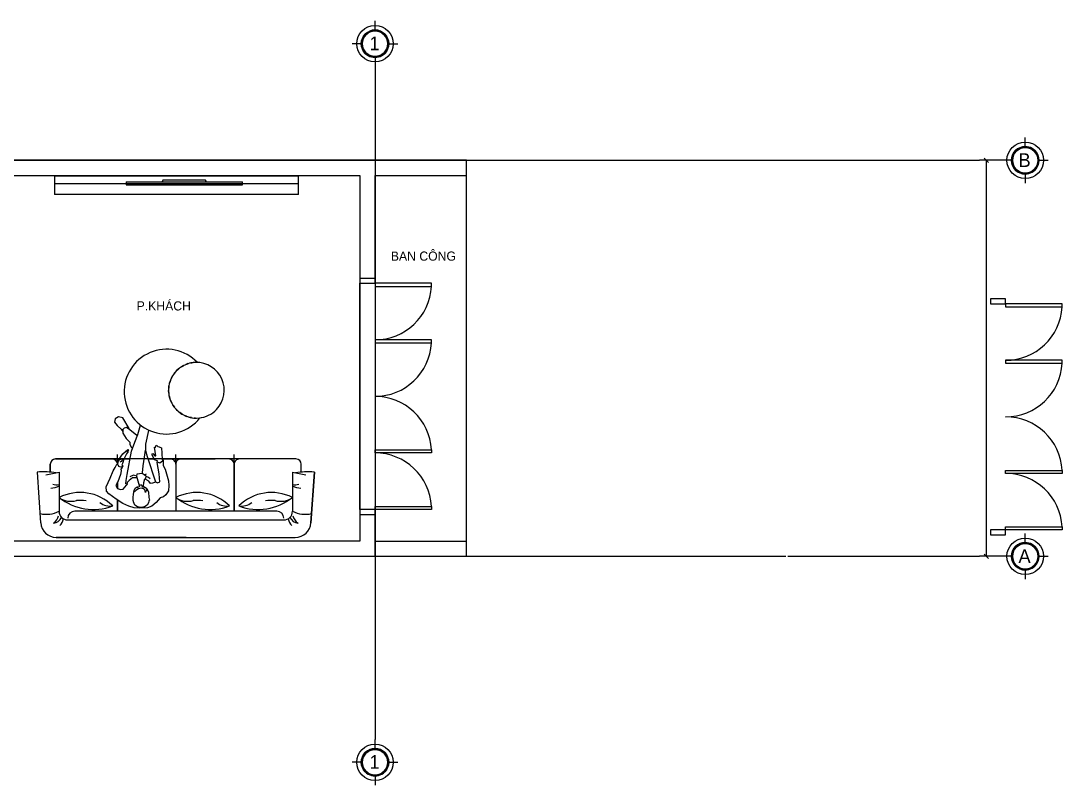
# Model space of a CAD drawing. Extents: x -45.7 to -14.1, y -192.9 to -169.
# Drawn here: x -27.8 to -14.12, y -179.06 to -169.02 of the extents above; entities that cross this region are included whole.
import ezdxf

# ---------------------------------------------------------------- set-up
doc = ezdxf.new("R2010")
doc.units = 0
for name, color, linetype in [('CB-BOVIA-CO', 7, 'Continuous'), ('CB-Truc.0.05', 7, 'Continuous'), ('CB-VDung0.05', 7, 'Continuous'), ('CoordinateData', 7, 'Continuous'), ('dat cay cn', 7, 'Continuous'), ('dat cay xanh cach ly', 7, 'Continuous'), ('dat cong cong', 7, 'Continuous'), ('dat o hien trang', 7, 'Continuous'), ('Default', 7, 'Continuous'), ('Level 2', 7, 'Continuous'), ('PointName', 7, 'Continuous'), ('THUA', 7, 'Continuous')]:
    doc.layers.add(name, color=color, linetype=linetype)

# ---------------------------------------------------------------- blocks, each defined once
blk = doc.blocks.new('CTA - CỬA ĐI XF 4 CÁNH 1 - 3300x2800-6029205-MB KIẾN TRÚC TẦNG 1')
at = {"layer": 'dat cong cong'}
for centre, start, end in [((-14.85, 1), 0, 86.9119), ((-7.43, 1), 0, 86.9119), ((7.42, 1), 93.0881, 180), ((14.85, 1), 93.0881, 180)]:
    blk.add_arc(centre, 7.43, start, end, dxfattribs=at)
at = {"layer": 'dat o hien trang'}
for p, q in [((-14.85, 8.43), (-14.85, 1)), ((-14.45, 8.43), (-14.85, 8.43)), ((-14.45, 1), (-14.45, 8.43)), ((-7.43, 8.43), (-7.43, 1)), ((-7.03, 8.43), (-7.43, 8.43)), ((-7.03, 1), (-7.03, 8.43)), ((7.03, 8.43), (7.42, 8.43)), ((7.03, 1), (7.03, 8.43)), ((7.42, 8.43), (7.42, 1)), ((14.45, 8.43), (14.85, 8.43)), ((14.45, 1), (14.45, 8.43)), ((14.85, 8.43), (14.85, 1)), ((-14.85, 1), (-15.5, 1)), ((-15.5, 1), (-15.5, -1)), ((-14.85, -1), (-14.85, 1)), ((-14.85, 1), (-14.45, 1)), ((-7.43, 1), (-7.03, 1)), ((7.42, 1), (7.03, 1)), ((14.85, 1), (14.45, 1)), ((15.5, 1), (14.85, 1)), ((14.85, 1), (14.85, -1)), ((15.5, -1), (15.5, 1)), ((-15.5, -1), (-14.85, -1)), ((14.85, -1), (15.5, -1))]:
    blk.add_line(p, q, dxfattribs=at)
blk = doc.blocks.new('BAN TRA 2 - Copy - BAN TRA 2 - Copy-5860469-MB KIẾN TRÚC TẦNG 1')
at = {"layer": 'CB-Truc.0.05'}
for p, q in [((-2.06, 10.29), (-19.14, 10.29)), ((-2.06, 10.29), (-19.14, 10.29)), ((-4.81, 10.29), (12.26, 10.29)), ((12.26, 10.29), (-2.06, 10.29)), ((-21.19, 8.37), (-21.64, 1.71)), ((-21.64, 1.71), (-21.19, 8.37)), ((14.76, 1.71), (14.32, 8.37)), ((14.76, 1.71), (14.32, 8.37)), ((-18.78, 1.71), (-18.78, 6.86)), ((-4.58, 8), (-17.63, 8)), ((-16.72, 6.86), (-1.38, 6.86)), ((-11.11, 6.86), (-11.11, 0.68)), ((-11.11, 0.68), (-11.11, 6.86)), ((10.76, 8), (-4.58, 8)), ((-3.44, 0.68), (-3.44, 6.86)), ((-1.38, 6.86), (9.84, 6.86)), ((4.23, 6.86), (4.23, 5.39)), ((4.23, 5.39), (4.23, 6.86)), ((11.9, 1.71), (11.9, 6.86)), ((-1.4, 5.09), (-0.86, 5.71)), ((-0.86, 5.71), (-0.29, 6.17)), ((-0.29, 6.17), (0.28, 6.42)), ((0.01, 5.41), (0.09, 5.49)), ((0.09, 5.49), (0.14, 5.74)), ((0.14, 5.74), (0.31, 6.06)), ((0.28, 6.42), (1.37, 6.47)), ((0.31, 6.06), (0.69, 6.28)), ((0.69, 6.28), (1.12, 6.36)), ((1.12, 6.36), (1.61, 6.28)), ((1.37, 6.47), (2.02, 6.39)), ((1.61, 6.28), (1.96, 6.06)), ((1.96, 6.06), (2.1, 5.63)), ((2.02, 6.39), (2.75, 6.17)), ((2.1, 5.63), (2.13, 5.47)), ((2.75, 6.17), (3.51, 5.85)), ((3.51, 5.85), (4.41, 5.28)), ((-2.54, 3.48), (-2.46, 4.16)), ((-2.46, 4.16), (-2.11, 4.71)), ((-2.11, 4.71), (-1.84, 4.95)), ((-1.84, 4.95), (-1.4, 5.09)), ((0.09, 5.03), (0.01, 5.41)), ((0.14, 4.33), (0.09, 5.03)), ((0.36, 3.86), (0.14, 4.33)), ((0.22, 4.19), (0.45, 4.03)), ((0.45, 4.03), (0.54, 4.39)), ((0.54, 4.39), (0.61, 4.03)), ((1.48, 3.91), (1.8, 4.12)), ((1.8, 4.12), (1.99, 4.32)), ((2.02, 4.14), (1.88, 3.84)), ((2.13, 4.6), (2.02, 4.14)), ((2.13, 5.47), (2.18, 5.47)), ((2.15, 5.06), (2.13, 4.6)), ((2.18, 5.47), (2.15, 5.06)), ((4.41, 5.28), (5.38, 4.57)), ((5.38, 4.57), (5.68, 4.22)), ((5.68, 4.22), (5.71, 3.65)), ((-2.46, 2.86), (-2.54, 3.48)), ((-2.03, 1.34), (-2.46, 2.86)), ((-1.02, 3.13), (-1.35, 2.99)), ((-1.35, 2.99), (-1.24, 1.93)), ((-0.78, 2.97), (-1.02, 3.13)), ((0.33, -0.32), (-0.78, 2.97)), ((-0.75, 3.05), (-0.37, 3.16)), ((-0.37, 3.16), (-0.13, 3.21)), ((-0.13, 3.21), (0.12, 2.91)), ((0.12, 2.91), (0.5, 2.7)), ((0.66, 3.67), (0.36, 3.86)), ((0.56, 3.8), (0.91, 3.71)), ((0.61, 4.03), (0.82, 3.89)), ((0.77, 3.08), (0.63, 2.59)), ((0.96, 3.62), (0.66, 3.67)), ((0.82, 3.59), (0.77, 3.08)), ((0.82, 3.89), (1.09, 3.84)), ((1.07, 3.37), (0.96, 3.62)), ((1.2, 3.36), (1.07, 3.37)), ((1.09, 3.84), (1.48, 3.91)), ((1.34, 3.59), (1.2, 3.36)), ((1.64, 3.65), (1.34, 3.59)), ((1.72, 2.26), (1.37, 3.46)), ((1.48, 3.69), (1.7, 3.8)), ((1.88, 3.84), (1.64, 3.65)), ((2.26, 2.48), (2.7, 2.8)), ((2.7, 2.8), (2.97, 3.1)), ((3.05, 3.43), (2.91, 3.32)), ((2.91, 3.32), (3.13, 3.27)), ((2.97, 3.1), (2.94, 3.21)), ((3.1, 2.83), (2.97, 2.04)), ((3.46, 3.97), (3.05, 3.43)), ((3.13, 3.27), (3.1, 2.83)), ((3.84, 4), (3.46, 3.97)), ((3.81, 2.02), (4.19, 2.97)), ((4.22, 3.86), (3.84, 4)), ((4.19, 2.97), (4.46, 3.48)), ((4.46, 3.48), (4.22, 3.86)), ((4.23, 3.84), (4.23, 3.05)), ((4.23, 3.05), (4.23, 3.84)), ((5.71, 3.65), (5.17, 2.51)), ((-19.92, 1.72), (-19.92, 0.68)), ((-19.92, 1.71), (-19.92, 0.68)), ((-1.24, 1.93), (-0.97, 0.47)), ((0.14, 2.37), (-0.07, 2.56)), ((0.39, 2.29), (0.14, 2.37)), ((0.74, 2.07), (0.39, 1.96)), ((0.5, 2.51), (0.47, 2.23)), ((0.47, 2.23), (0.99, 1.88)), ((0.63, 2.59), (0.5, 2.51)), ((0.88, 0.9), (0.96, 1.83)), ((0.99, 1.88), (1.69, 1.99)), ((1.69, 1.99), (1.72, 2.26)), ((1.72, 2.48), (2.26, 2.48)), ((1.8, 2.21), (2.1, 2.1)), ((2.1, 2.1), (2.59, 2.34)), ((2.97, 2.04), (2.4, -1.05)), ((3.73, 1.53), (3.81, 2.02)), ((3.78, 1.34), (3.73, 1.53)), ((4.81, 1.55), (4.51, 1.09)), ((5.17, 2.51), (4.81, 1.55)), ((13.05, 0.68), (13.05, 1.72)), ((13.05, 1.71), (13.05, 0.68)), ((-11.11, 0.65), (-11.11, -0.59)), ((-3.44, 0.65), (-3.44, -0.59)), ((-1.78, 0.85), (-2.03, 1.34)), ((-1.78, 0.14), (-1.78, 0.85)), ((-1.65, 0.09), (-1.78, 0.14)), ((-1.32, 0.48), (-1.71, 0.22)), ((-1.62, -0.78), (-1.65, 0.09)), ((-1.08, 0.43), (-1.32, 0.48)), ((-0.97, 0.47), (-1.02, 0.22)), ((-1.02, 0.22), (-0.62, 0.09)), ((-0.62, 0.09), (-0.32, -0.54)), ((0.71, -0.24), (0.88, 0.9)), ((3.32, -0.16), (3.43, 0.14)), ((3.43, 0.14), (3.46, 0.3)), ((3.45, 0.1), (3.53, 0.03)), ((3.46, 0.3), (3.56, 0.58)), ((3.51, 0.87), (3.62, 1.12)), ((3.67, 0.77), (3.51, 0.87)), ((4.03, 0.06), (3.51, -0.7)), ((3.53, 0.03), (3.63, 0.13)), ((3.56, 0.58), (3.67, 0.77)), ((3.62, 1.12), (3.78, 1.34)), ((3.63, 0.13), (3.75, 0.32)), ((3.89, 1.04), (3.65, 0.96)), ((3.75, 0.32), (3.93, 0.39)), ((4.11, 0.93), (3.89, 1.04)), ((4.16, 0.66), (4.03, 0.06)), ((4.19, 0.71), (4.11, 0.93)), ((4.3, 0.68), (4.16, 0.66)), ((4.23, 0.65), (4.23, -0.59)), ((4.51, 1.09), (4.3, 0.68)), ((-19.23, -0.01), (12.36, -0.01)), ((-19.23, -0.01), (-11.79, -0.01)), ((-11.79, -0.01), (-1.64, -0.01)), ((-10.42, -0.01), (-2.98, -0.01)), ((-2.98, -0.01), (-8.59, -0.01)), ((-3.89, -0.01), (-1.64, -0.01)), ((-1.64, -0.01), (-3.89, -0.01)), ((-1.57, -1.49), (-1.62, -0.78)), ((-0.7, -0.43), (-0.81, -0.43)), ((-0.81, -0.43), (-0.62, -1.57)), ((-0.4, -0.73), (-0.7, -0.43)), ((-0.57, -0.01), (0.23, -0.01)), ((0.23, -0.01), (-0.57, -0.01)), ((-0.57, -0.01), (0.23, -0.01)), ((-0.32, -0.7), (-0.4, -0.73)), ((-0.32, -0.54), (-0.32, -0.7)), ((0.55, -1.11), (0.33, -0.32)), ((0.55, -1.95), (0.55, -1.11)), ((0.58, -1.16), (0.71, -0.24)), ((2.4, -1.05), (1.96, -2.2)), ((2.59, -0.01), (3.37, -0.01)), ((3.37, -0.01), (2.59, -0.01)), ((2.78, -1.19), (2.97, -0.95)), ((2.86, -1.27), (2.78, -1.19)), ((2.83, -0.97), (3.02, -0.7)), ((2.97, -0.95), (2.83, -0.97)), ((3.51, -0.7), (2.86, -1.27)), ((3.02, -0.7), (3.32, -0.16)), ((5.51, -0.01), (3.98, -0.01)), ((12.36, -0.01), (4.92, -0.01)), ((-1.32, -1.54), (-1.57, -1.49)), ((-1.24, -1.62), (-1.32, -1.54)), ((-1.08, -1.65), (-1.24, -1.62)), ((-0.94, -1.79), (-1.08, -1.65)), ((-0.86, -1.84), (-0.94, -1.79)), ((-0.78, -1.57), (-0.86, -1.84)), ((-0.62, -1.57), (-0.78, -1.57)), ((0.17, -3.77), (0.55, -1.95)), ((1.96, -2.2), (1.56, -3.23)), ((2.61, -1.95), (2.4, -1.46)), ((2.59, -2.22), (2.61, -1.95)), ((3.1, -2.68), (2.59, -2.22)), ((3.51, -3.42), (3.1, -2.68)), ((0.16, -3.82), (0.17, -3.77)), ((1.56, -3.23), (1.19, -4.47)), ((1.69, -3.09), (2.61, -3.83)), ((2.61, -3.83), (3.05, -4.15)), ((2.7, -3.99), (3.54, -5.4)), ((3.05, -4.15), (3.35, -4.04)), ((3.35, -4.04), (3.51, -3.88)), ((3.51, -3.88), (3.51, -3.42)), ((3.75, -3.91), (3.54, -3.63)), ((4.27, -4.4), (3.75, -3.91)), ((3.54, -5.4), (4.11, -5.56)), ((4.11, -5.56), (4.51, -5.29)), ((4.6, -4.86), (4.27, -4.4)), ((4.51, -5.29), (4.6, -4.86))]:
    blk.add_line(p, q, dxfattribs=at)
for centre, radius, start, end in [((-19.14, 8.23), 2.06, 90, 176.1859), ((-19.14, 8.23), 2.06, 90, 176.1859), ((-19.14, 8.23), 2.06, 90, 176.1859), ((12.26, 8.23), 2.06, 3.8141, 90), ((12.26, 8.23), 2.06, 3.8141, 90), ((12.26, 8.23), 2.06, 3.8141, 90), ((-19.62, 7.12), 1.3, 24.7556, 84.639), ((-20.35, 7.09), 1.57, 13.432, 57.3295), ((-19.62, 7.12), 1.3, 24.7556, 84.639), ((-19.8, 7.51), 1.64, 12.0801, 47.8319), ((-19.8, 7.51), 1.64, 12.0801, 47.8319), ((12.92, 7.51), 1.64, 132.1681, 167.9199), ((12.92, 7.51), 1.64, 132.1681, 167.9199), ((12.75, 7.12), 1.3, 95.361, 155.2444), ((12.75, 7.12), 1.3, 95.361, 155.2444), ((13.48, 7.09), 1.57, 122.6705, 166.568), ((-20.41, 3.76), 3.5, 62.1966, 104.3718), ((-20.41, 3.76), 3.5, 62.1966, 104.3718), ((-17.63, 6.86), 1.14, 90, 180), ((-17.63, 6.86), 1.14, 90, 180), ((-16.72, 7.77), 0.915, 180, 270), ((-16.72, 7.77), 0.915, 180, 270), ((9.84, 7.77), 0.915, 270, 360), ((9.84, 7.77), 0.915, 270, 360), ((10.76, 6.86), 1.14, 0, 90), ((10.76, 6.86), 1.14, 0, 90), ((13.53, 3.76), 3.5, 75.6278, 117.8034), ((13.53, 3.76), 3.5, 75.6278, 117.8034), ((-17.23, 2.91), 2.64, 73.4519, 125.8018), ((-17.23, 2.91), 2.64, 73.4519, 125.8018), ((-12.07, 4.1), 2.09, 80.2761, 129.8415), ((-12.07, 4.1), 2.09, 80.2761, 129.8415), ((-10.15, 4.1), 2.09, 50.1585, 99.7239), ((-10.15, 4.1), 2.09, 50.1585, 99.7239), ((-4.98, 2.91), 2.64, 54.1978, 106.5481), ((-4.98, 2.91), 2.64, 54.1978, 106.5481), ((5.19, 4.1), 2.09, 50.1585, 99.7239), ((5.19, 4.1), 2.09, 50.1585, 99.7239), ((10.36, 2.91), 2.64, 54.1982, 106.5481), ((10.36, 2.91), 2.64, 54.1982, 106.5481), ((-19.89, 1.65), 2.17, 59.0288, 89.4828), ((-19.89, 1.65), 2.17, 59.0288, 89.4828), ((-19.03, 1.28), 2.09, 83.0192, 105.6242), ((-19.03, 1.28), 2.09, 83.0192, 105.6242), ((13.02, 1.65), 2.17, 90.5172, 120.9712), ((13.02, 1.65), 2.17, 90.5172, 120.9712), ((12.16, 1.28), 2.09, 74.3758, 96.9808), ((12.16, 1.28), 2.09, 74.3758, 96.9808), ((-20.83, 12.18), 10.5, 265.5755, 279.1284), ((-20.83, 12.18), 10.5, 265.5755, 274.9495), ((-21.8, -8.93), 11.06, 74.1419, 83.3658), ((14.93, -8.93), 11.06, 96.6342, 105.8581), ((13.95, 12.18), 10.5, 260.8716, 274.4245), ((13.95, 12.18), 10.5, 265.0505, 274.4245), ((-19.23, 0.68), 0.687, 180, 270), ((-19.23, 0.68), 0.687, 180, 270), ((-11.79, 0.68), 0.687, 270, 0), ((-11.79, 0.68), 0.687, 270, 0), ((-10.42, 0.68), 0.687, 180, 270), ((-10.42, 0.68), 0.687, 180, 270), ((-4.12, 0.68), 0.687, 270, 0), ((-2.75, 0.68), 0.687, 179.6534, 270), ((3.55, 0.68), 0.687, 270, 0), ((3.55, 0.68), 0.687, 270, 0), ((4.92, 0.68), 0.687, 180, 270), ((4.92, 0.68), 0.687, 180, 270), ((12.36, 0.68), 0.687, 270, 360), ((12.36, 0.68), 0.687, 270, 360)]:
    blk.add_arc(centre, radius, start, end, dxfattribs=at)
for centre, major_axis, ratio, start_param, end_param in [((-14.09, -1.76), (-1.3, 8.29), 0.926087, 5.805308, 6.761063), ((-8.12, -1.76), (1.3, 8.29), 0.926087, 5.805306, 6.761063), ((7.22, -1.76), (1.3, 8.29), 0.926087, 5.805308, 6.761063), ((-16.15, 11.38), (-1.08, 6.92), 0.926087, 2.558326, 3.724859), ((-17.15, 30.51), (-1.3, 25.07), 0.491443, 3.090782, 3.192403), ((-6.06, 11.38), (1.08, 6.92), 0.926087, 2.558326, 3.724862), ((-5.06, 30.51), (1.3, 25.07), 0.491443, 3.090782, 3.192403), ((9.28, 11.38), (1.08, 6.92), 0.926087, 2.558326, 3.724859), ((10.28, 30.51), (1.3, 25.07), 0.491443, 3.090782, 3.192403)]:
    blk.add_ellipse(centre, major_axis=major_axis, ratio=ratio, start_param=start_param, end_param=end_param, dxfattribs=at)
blk = doc.blocks.new('Family2 - Family2-5853347-MB KIẾN TRÚC TẦNG 1')
at = {"layer": 'CB-Truc.0.05'}
for centre, radius, start, end in [((0.28, 0.77), 5.57, 266.9192, 185.0509), ((-2.44, -2.05), 3.66, 311.5904, 140.3797), ((-2.44, -2.05), 3.66, 107.3937, 112.7521), ((-2.44, -2.05), 3.66, 96.8551, 102.2109), ((-2.44, -2.05), 3.66, 86.3164, 91.6698), ((-2.44, -2.05), 3.66, 75.7777, 81.129), ((-2.44, -2.05), 3.66, 65.2389, 70.5882), ((-2.44, -2.05), 3.66, 139.0096, 180), ((-2.44, -2.05), 3.66, 128.471, 133.8352), ((-2.44, -2.05), 3.66, 117.9324, 123.2936), ((-2.44, -2.05), 3.66, 54.7002, 60.0476), ((-2.44, -2.05), 3.66, 44.1614, 49.5072), ((-2.44, -2.05), 3.66, 33.6226, 38.9668), ((-2.44, -2.05), 3.66, 23.0838, 28.4266), ((-2.44, -2.05), 3.66, 12.545, 17.8864), ((-2.44, -2.05), 3.66, 180, 314.6473), ((-2.44, -2.05), 3.66, 351.4672, 356.8064), ((-2.44, -2.05), 3.66, 2.0061, 7.3464), ((-2.44, -2.05), 3.66, 330.3894, 335.7267), ((-2.44, -2.05), 3.66, 340.9283, 346.2665), ((-2.44, -2.05), 3.66, 319.8505, 325.187)]:
    blk.add_arc(centre, radius, start, end, dxfattribs=at)
blk = doc.blocks.new('Grid - CTA - ĐẦU TRỤC-3945100-MB KIẾN TRÚC TẦNG 1')
at = {"layer": 'Defpoints'}
for p, q in [((0, 0.0268), (0, 0.0501)), ((-0.0268, 0), (-0.0501, 0)), ((0.0268, 0), (0.0501, 0)), ((0, -0.0268), (0, -0.0501))]:
    blk.add_line(p, q, dxfattribs=at)
for radius in [0.04, 0.03, 0.028]:
    blk.add_circle((0, 0), radius, dxfattribs=at)
for radius, start, end in [(0.03, 360, 180), (0.028, 0, 180), (0.03, 180, 360), (0.028, 180, 0)]:
    blk.add_arc((0, 0), radius, start, end, dxfattribs=at)
blk = doc.blocks.new('CTA - KỆ TV GẮN TƯỜNG - CTA - KỆ TV GẮN TƯỜNG-6356345-MB KIẾN TRÚC TẦNG 1')
at = {"layer": 'CoordinateData'}
for p, q in [((0, -1.53), (32.05, -1.53)), ((0, -1.53), (0, -4)), ((32.05, -4), (32.05, -1.53)), ((32.05, -4), (0, -4))]:
    blk.add_line(p, q, dxfattribs=at)
blk = doc.blocks.new('CTA - TV PHẲNG - CTA - TV PHẲNG-5837734-MB KIẾN TRÚC TẦNG 1')
at = {"layer": 'CoordinateData'}
for p, q in [((-7.63, 0.6), (-7.63, 0.2)), ((7.63, 0.6), (-7.63, 0.6)), ((7.63, 0.2), (-7.63, 0.2)), ((-2.9, 0.2), (-2.8, 0)), ((-2.8, 0), (2.8, 0)), ((2.8, 0), (2.9, 0.2)), ((7.63, 0.2), (7.63, 0.6))]:
    blk.add_line(p, q, dxfattribs=at)
blk = doc.blocks.new('_Oblique')
at = {"layer": 'Default'}
blk.add_line((-0.005, -0.005), (0.005, 0.005), dxfattribs=at)

msp = doc.modelspace()

# ---------------------------------------------------------------- linework, layer by layer
at = {"layer": 'CB-BOVIA-CO'}
for p, q in [((-14.835, -170.85), (-15.206, -170.85)), ((-15.116, -170.85), (-15.116, -176.05)), ((-14.835, -176.05), (-15.206, -176.05))]:
    msp.add_line(p, q, dxfattribs=at)
at = {"layer": 'CB-VDung0.05'}
for p, q in [((-23.148, -169.619), (-23.148, -178.455)), ((-42.538, -170.848), (-17.672, -170.85)), ((-17.672, -170.85), (-15.206, -170.85)), ((-42.824, -176.05), (-17.75, -176.05)), ((-17.724, -176.05), (-15.206, -176.05))]:
    msp.add_line(p, q, dxfattribs=at)
at = {"layer": 'dat cay cn'}
for p, q in [((-21.948, -170.85), (-39.12, -170.85)), ((-21.948, -171.05), (-21.948, -170.85)), ((-27.357, -171.053), (-27.357, -171.153)), ((-27.357, -171.153), (-24.152, -171.153)), ((-24.152, -171.153), (-24.152, -171.053)), ((-23.148, -172.4), (-23.148, -171.05)), ((-23.148, -171.05), (-21.948, -171.05)), ((-23.348, -175.435), (-23.348, -172.465)), ((-23.148, -172.465), (-23.148, -175.435)), ((-23.348, -175.5), (-23.348, -175.85)), ((-23.148, -176.05), (-23.148, -175.5)), ((-23.348, -175.85), (-28.318, -175.85)), ((-29.658, -176.05), (-23.148, -176.05))]:
    msp.add_line(p, q, dxfattribs=at)
at = {"layer": 'dat cay xanh cach ly'}
for p, q in [((-25.745, -173.605), (-25.719, -173.583)), ((-25.738, -173.598), (-25.745, -173.605)), ((-25.73, -173.59), (-25.738, -173.598)), ((-25.719, -173.583), (-25.73, -173.59)), ((-25.692, -173.564), (-25.663, -173.547)), ((-25.685, -173.559), (-25.692, -173.564)), ((-25.675, -173.552), (-25.685, -173.559)), ((-25.663, -173.547), (-25.675, -173.552)), ((-25.633, -173.533), (-25.601, -173.521)), ((-25.625, -173.529), (-25.633, -173.533)), ((-25.614, -173.524), (-25.625, -173.529)), ((-25.601, -173.521), (-25.614, -173.524)), ((-25.569, -173.513), (-25.535, -173.507)), ((-25.549, -173.508), (-25.569, -173.513)), ((-25.535, -173.507), (-25.549, -173.508)), ((-25.846, -173.776), (-25.836, -173.743)), ((-25.841, -173.754), (-25.846, -173.776)), ((-25.836, -173.743), (-25.841, -173.754)), ((-25.823, -173.713), (-25.807, -173.683)), ((-25.814, -173.693), (-25.823, -173.713)), ((-25.807, -173.683), (-25.814, -173.693)), ((-25.789, -173.655), (-25.769, -173.63)), ((-25.777, -173.638), (-25.789, -173.655)), ((-25.769, -173.63), (-25.777, -173.638)), ((-25.859, -173.875), (-25.86, -173.886)), ((-25.86, -173.886), (-25.857, -173.909)), ((-25.857, -173.909), (-25.859, -173.875)), ((-25.858, -173.842), (-25.855, -173.813)), ((-25.857, -173.82), (-25.858, -173.842)), ((-25.855, -173.813), (-25.857, -173.82)), ((-25.852, -173.941), (-25.851, -173.953)), ((-25.843, -173.974), (-25.852, -173.941)), ((-25.851, -173.953), (-25.843, -173.974)), ((-25.833, -174.006), (-25.83, -174.016)), ((-25.818, -174.036), (-25.833, -174.006)), ((-25.83, -174.016), (-25.818, -174.036)), ((-25.803, -174.065), (-25.797, -174.075)), ((-25.783, -174.093), (-25.803, -174.065)), ((-25.797, -174.075), (-25.783, -174.093)), ((-25.762, -174.118), (-25.755, -174.126)), ((-25.737, -174.142), (-25.762, -174.118)), ((-25.755, -174.126), (-25.738, -174.141)), ((-25.738, -174.141), (-25.737, -174.142)), ((-25.712, -174.163), (-25.704, -174.17)), ((-25.683, -174.182), (-25.712, -174.163)), ((-25.704, -174.17), (-25.683, -174.182)), ((-25.65, -174.2), (-25.646, -174.203)), ((-25.623, -174.211), (-25.65, -174.2)), ((-25.646, -174.203), (-25.639, -174.205)), ((-25.639, -174.205), (-25.623, -174.211)), ((-25.592, -174.222), (-25.583, -174.225)), ((-25.558, -174.229), (-25.592, -174.222)), ((-25.583, -174.225), (-25.569, -174.227)), ((-25.569, -174.227), (-25.558, -174.229)), ((-25.505, -174.234), (-25.526, -174.234)), ((-25.526, -174.234), (-25.519, -174.235)), ((-25.519, -174.235), (-25.517, -174.235)), ((-25.517, -174.235), (-25.505, -174.234))]:
    msp.add_line(p, q, dxfattribs=at)
at = {"layer": 'Level 2'}
for p, q in [((-28.318, -171.048), (-23.348, -171.048)), ((-23.348, -171.048), (-23.348, -175.85)), ((-23.148, -175.85), (-21.948, -175.85))]:
    msp.add_line(p, q, dxfattribs=at)
at = {"layer": 'PointName'}
for p, q in [((-21.948, -176.05), (-21.948, -171.05)), ((-23.148, -176.05), (-21.948, -176.05))]:
    msp.add_line(p, q, dxfattribs=at)

# ---------------------------------------------------------------- block references
at = {"layer": 'CB-BOVIA-CO', "xscale": 6, "yscale": 6}
for p, rotation in [((-15.116, -170.85), 90), ((-15.116, -176.05), -90)]:
    msp.add_blockref('_Oblique', p, dxfattribs=dict(at, rotation=rotation))
at = {"layer": 'CB-Truc.0.05', "xscale": 0.1}
for name, p, yscale, rotation in [('Family2 - Family2-5853347-MB KIẾN TRÚC TẦNG 1', (-25.813, -173.851), 0.09999999999999999, 136.57904119403193), ('BAN TRA 2 - Copy - BAN TRA 2 - Copy-5860469-MB KIẾN TRÚC TẦNG 1', (-26.109, -174.773), 0.10000000000000002, 180)]:
    msp.add_blockref(name, p, dxfattribs=dict(at, yscale=yscale, rotation=rotation))
at = {"layer": 'CoordinateData', "xscale": 0.1, "yscale": 0.10000000000000002, "rotation": 180}
for name, p in [('CTA - KỆ TV GẮN TƯỜNG - CTA - KỆ TV GẮN TƯỜNG-6356345-MB KIẾN TRÚC TẦNG 1', (-24.152, -171.453)), ('CTA - TV PHẲNG - CTA - TV PHẲNG-5837734-MB KIẾN TRÚC TẦNG 1', (-25.654, -171.112))]:
    msp.add_blockref(name, p, dxfattribs=at)
at = {"layer": 'dat cong cong', "xscale": 0.1, "yscale": 0.10000000000000002, "rotation": -90.00000000000011}
for p in [(-23.248, -173.95), (-14.962, -174.219)]:
    msp.add_blockref('CTA - CỬA ĐI XF 4 CÁNH 1 - 3300x2800-6029205-MB KIẾN TRÚC TẦNG 1', p, dxfattribs=at)
at = {"layer": 'Defpoints', "xscale": 5.999999999999998, "yscale": 5.999999999999998}
for p, rotation in [((-23.148, -169.319), 180), ((-14.605, -170.85), -90.00000000000037), ((-14.605, -176.05), -90.00000000000037), ((-23.148, -178.755), 180)]:
    msp.add_blockref('Grid - CTA - ĐẦU TRỤC-3945100-MB KIẾN TRÚC TẦNG 1', p, dxfattribs=dict(at, rotation=rotation))

# ---------------------------------------------------------------- texts
at = {"layer": 'Defpoints'}
for s, p in [('1', (-23.221, -169.405)), ('B', (-14.694, -170.938)), ('A', (-14.694, -176.138)), ('1', (-23.221, -178.841))]:
    msp.add_text(s, height=0.18, dxfattribs=at).set_placement(p)
at = {"layer": 'THUA'}
for s, p in [('BAN CÔNG', (-22.94, -172.168)), ('P.KHÁCH', (-26.28, -172.822))]:
    msp.add_text(s, height=0.12, dxfattribs=at).set_placement(p)

doc.saveas('drawing.dxf')
